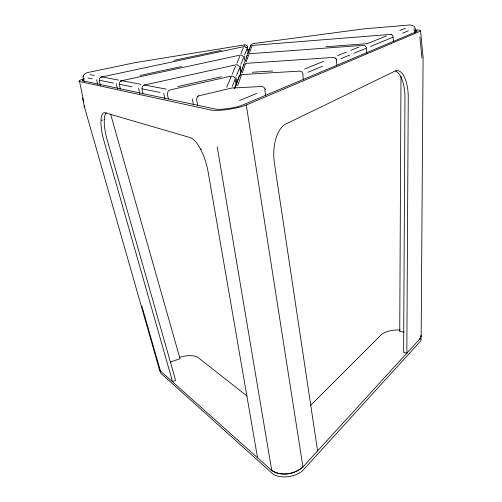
<?xml version="1.0" encoding="UTF-8"?>
<svg xmlns="http://www.w3.org/2000/svg" width="502" height="502" viewBox="0 0 502 502"><rect width="100%" height="100%" fill="white"/><g stroke="black" fill="none" stroke-linecap="round" stroke-linejoin="round"><path stroke-width="0.75" d="M400.985 76.241L399.743 331.546L403.959 332.004M159.203 368.732A14.238 5.955 -12.3 0 0 160.226 370.79L271.751 470.474C281.064 476.749 294.9 474.283 302.938 466.923L419.835 338.944M421.159 336.535L423.092 57.109L420.544 30.729M104.278 119.671L104.253 120.486A25.1 7.304 75.3 0 0 107.158 139.838L174.583 376.757A13.523 3.74 71 0 1 175.374 380.052L175.468 380.503L172.368 381.639L172.28 381.2A13.541 3.709 71 0 0 171.477 377.893L103.889 140.635A25.138 7.235 75.2 0 1 100.952 121.258L100.971 120.436A25.138 7.235 75.2 0 1 105.301 112.837L189.988 137.523A31.042 11.226 74.8 0 1 208.161 172.155L257.564 457.793M84.342 81.876C80.872 74.829 84.857 72.784 90.812 71.886L134.36 62.788L244.669 44.835M421.247 338.743L421.015 340.161L420.086 341.58L303.396 469.853A18.003 9.808 -9.6 0 1 287.746 476.712A18.003 9.808 -9.6 0 1 272.241 473.386L160.904 373.331L159.862 371.511M420.983 336.309L420.758 337.721L419.823 339.132M243.796 63.911L243.683 65.329M250.548 45.776L251.515 44.182M239.115 76.53L234.773 88.245L239.115 76.53L240.408 75.036M237.647 85.716L241.631 74.616M242.271 72.84L245.666 63.39M246.206 61.871L249.117 53.758M249.588 52.453L252.117 45.412L390.067 34.437M252.531 44.264L252.751 43.643L363.806 28.871L406.971 25.238C412.18 24.353 416.522 25.633 415.292 32.385M242.315 67.965L244.21 64.024M246.062 57.868L247.26 54.887L247.241 55.678M249.306 49.127L250.046 47.075M240.376 74.302L242.842 67.607M244.474 63.189L246.746 57.021M247.95 53.752L249.168 50.445M250.366 47.182L250.567 46.648M240.533 72.759L239.548 76.568M232.294 86.338L235.193 78.921L236.178 85.108M236.58 75.382L239.711 67.381L240.722 73.844M240.891 64.356L243.583 57.485M244.606 54.869L246.946 48.895M247.448 47.615L247.655 47.075M226.64 87.31L231.397 76.103M232.162 74.315L235.57 66.277M236.856 63.246L239.787 56.349M240.897 53.733L243.432 47.753M244.405 45.469L244.625 44.942M250.435 46.09L250.868 45.155L250.479 45.92M197.913 96.271C195.178 98.75 197.725 102.847 197.75 105.796M419.835 338.863L419.785 338.486L420.036 338.9A14.527 6.168 -5.2 0 0 420.914 335.305M310.612 405.384L380.987 335.016A15.418 6.526 -5.5 0 1 400.238 330.096M198.372 95.932L231.811 88.026L261.693 86.513L263.864 87.191L265.376 89.707L265.2 88.973M197.807 96.353L198.441 95.882M140.962 84.336L121.76 80.69L120.656 81.104L121.045 80.954C117.851 82.428 120.091 86.683 120.329 89.143M83.796 101.837L79.523 81.487L211.022 110.045A20.444 3.47 -9.1 0 0 227.946 109.442A20.444 3.47 -9.1 0 0 246.281 105L419.377 31.563A15.129 1.82 -7.7 0 0 416.045 29.988M239.573 100.513L256.641 93.466M307.977 72.275L322.529 66.27M340.996 58.646L349.687 55.057M353.929 53.306L366.259 48.217L366.843 53.3M370.407 46.504L393.041 37.161L393.53 41.741M402.667 33.188L408.415 30.817M100.864 77.101C97.67 78.714 100.205 82.899 100.35 85.428M304.557 69.044L323.89 61.225M337.739 55.615L346.48 52.076M350.741 50.351L359.068 46.981M386.414 35.918L367.307 43.649L325.98 46.742M399.736 30.522L405.522 28.181M143.76 85.284C140.353 86.865 142.706 91.289 142.926 93.93M143.716 85.271L143.34 85.447L144.507 85.007L166.269 89.136M170.442 362.111L180.005 358.692L110.685 114.387M120.762 81.035L121.76 80.69M201.296 149.138L200.555 149.182M101.523 120.311L102.621 120.053M177.551 86.595L221.47 76.718M231.127 76.128L170.122 89.902C166.162 90.868 167.637 96.208 168.44 98.838M144.231 85.058L236.21 64.777L237.785 64.959L239.485 66.609M121.515 80.747L240.332 55.051L241.801 55.226L243.376 56.764M140.033 75.482L181.58 66.521M174.144 60.353L221.52 50.313M247.687 49.579L249.237 49.328A5.547 0.646 -8.8 0 1 249.588 49.271M247.963 49.918L249.507 49.667M249.532 53.72L363.498 45.299L365.412 45.958L366.554 47.966M246.105 63.34L333.479 57.454L335.474 58.163M252.286 72.232L272.749 70.983M241.895 74.553L299.744 71.102L301.853 71.805L303.189 74.083M390.907 34.456L392.225 35.027L393.286 36.941M390.763 34.481L391.209 34.512M232.37 76.091L234.001 76.787L235.036 78.281M90.002 74.666L94.313 75.488M118.616 80.094L101.542 76.856L100.5 77.252L243.916 46.623L245.277 46.786L246.62 47.935M87.957 77.954L92.242 78.814M99.421 80.257L113.452 83.075M119.52 84.292L132.032 86.802M142.141 88.835L160.006 92.424M245.352 44.829L246.614 45.337L247.467 46.41M85.014 106.926L84.857 106.882A14.577 2.096 -10.2 0 1 84.712 105.69M247.166 396.147L198.139 357.581A15.142 6.319 -11.9 0 0 179.565 357.374M247.109 45.82L246.614 45.337M245.886 47.125L246.388 47.615M336.177 58.985L336.716 60.278M335.38 58.056L336.309 59.129M159.379 369.152L160.42 370.965L160.295 370.363M160.389 370.871L160.226 370.307L160.364 370.796M141.809 305.925L160.32 370.633M159.485 369.855L84.217 106.198L82.46 97.827M96.641 79.699L97.57 84.248M116.401 83.665L117.43 88.873M138.621 88.126L139.644 93.485M163.777 93.177L164.813 98.85M192.41 98.932L193.465 104.987M217.215 146.804L271.751 470.474C281.126 476.68 294.825 474.239 302.938 466.923L246.281 105M235.909 77.095L236.881 83.219M240.32 65.825L241.148 71.127M244.11 56.136L244.819 60.704M248.226 50.784L248.459 52.321M247.404 47.721L248.113 52.359M247.524 52.66L247.756 54.16M264.836 90.084L265.646 95.505M317.597 450.896L274.381 162.999A31.262 16.146 90 0 1 275.862 138.778L275.887 138.627A31.268 16.146 90 0 1 285.927 123.981L395.093 71.089A25.727 10.724 89.1 0 1 404.317 76.9L404.675 77.691A25.727 10.724 89.1 0 1 408.245 97.457L406.852 349.16A13.799 5.453 -84.6 0 0 407.034 352.605L407.078 353.069L403.878 352.68L403.828 352.228A13.774 5.497 -84.5 0 1 403.646 348.783L404.963 97.589A25.671 10.78 89.1 0 0 401.368 77.86L401.01 77.076A25.671 10.774 89.1 0 0 395.413 71.039M302.75 74.434L303.49 79.868M336.353 60.56L336.924 65.153M414.031 28.495L414.476 33.025M419.898 36.903L421.95 58.075M419.835 339.12L419.779 338.499L419.823 339.019M83.294 75.815L83.301 76.875M79.523 81.487A14.702 1.738 -9.9 0 1 84.223 78.789M84.141 79.404A11.282 1.33 -9.9 0 0 82.761 80.803L215.308 109.016A15.687 2.661 -9.1 0 0 228.266 108.545A15.687 2.661 -9.1 0 0 242.303 105.15L416.133 31.821A11.609 1.393 -7.7 0 0 415.098 30.628M104.284 119.671A25.1 7.304 75.3 0 1 106.267 112.705"/></g></svg>
